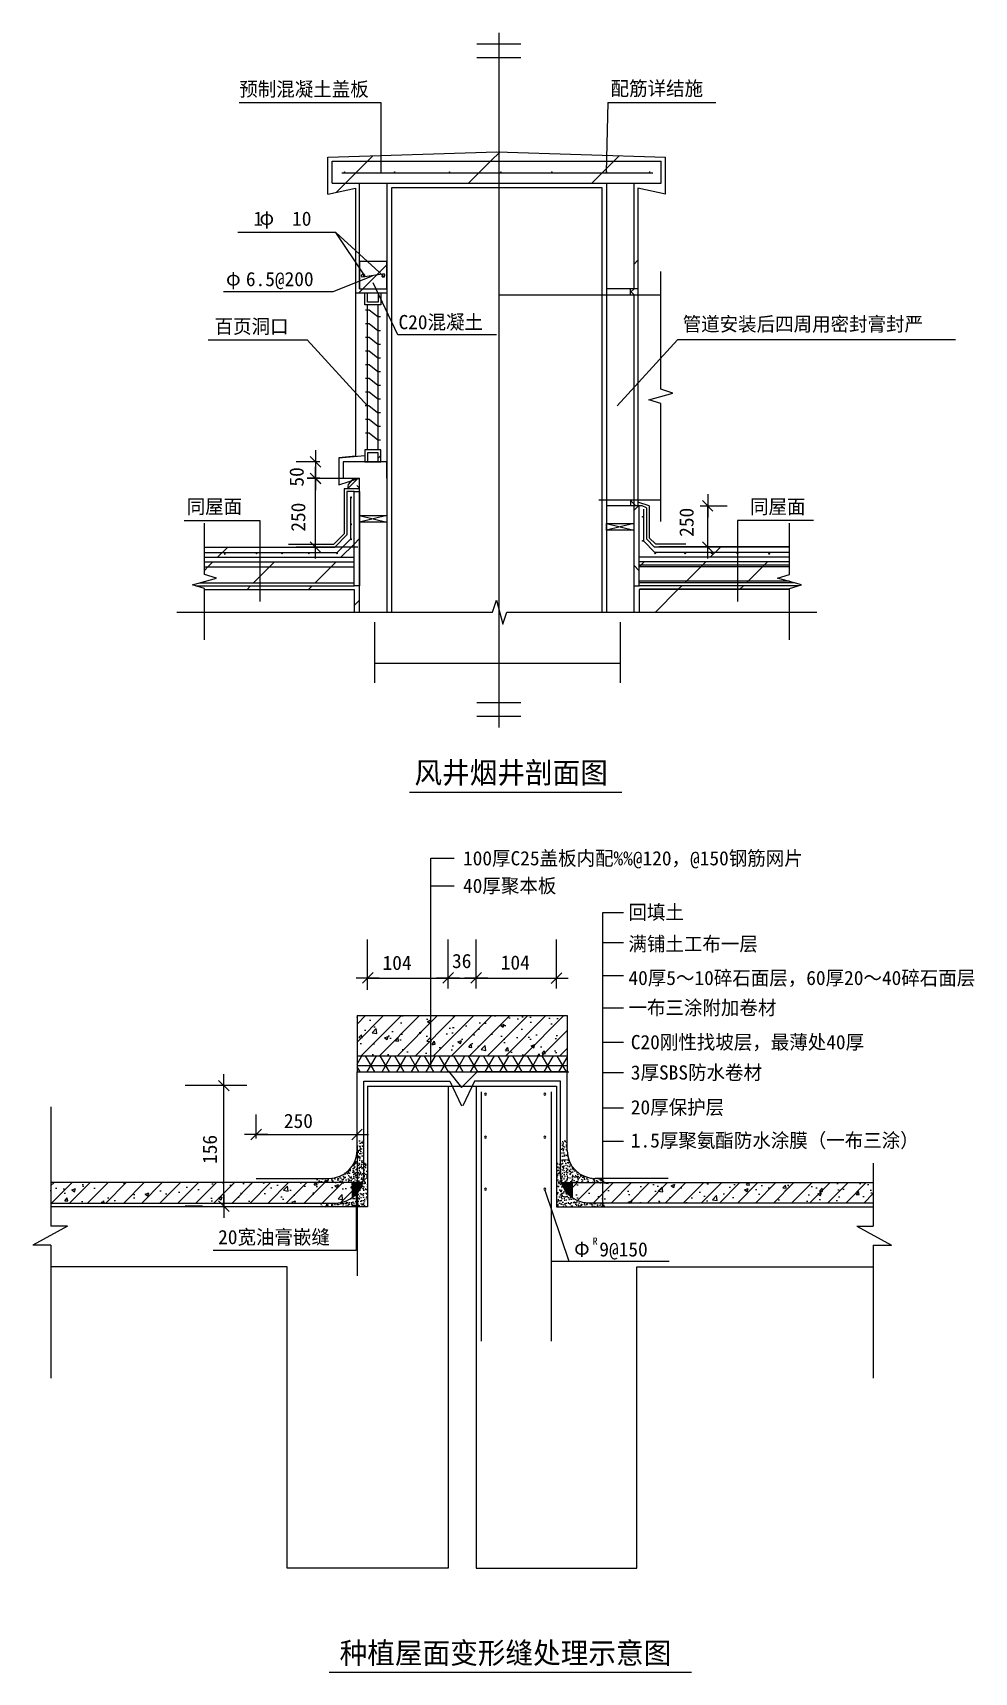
# Model space of a CAD drawing. Header units: metres. Extents: x 1344 to 13522, y 2052 to 23271.
import ezdxf

# ---------------------------------------------------------------- set-up
doc = ezdxf.new("R2010")
doc.units = ezdxf.units.M
for name, color, linetype in [('AXIS', 3, 'Continuous'), ('DOTE', 1, 'Continuous'), ('L', 4, 'Continuous'), ('OTHER', 7, 'Continuous'), ('PUB_DIM', 3, 'Continuous'), ('PUB_TEXT', 7, 'Continuous'), ('Q', 4, 'Continuous'), ('TEXT', 7, 'Continuous'), ('WINDOW', 4, 'Continuous')]:
    doc.layers.add(name, color=color, linetype=linetype)
pattern_1 = [(45, (0, 0), (-796.773, 796.773), [])]
pattern_2 = [(45, (0, 0), (-398.387, 398.387), [])]
pattern_3 = [(45, (0, 0), (-1593.55, 1593.55), [])]

# ---------------------------------------------------------------- blocks, each defined once
blk = doc.blocks.new('_DCHZH')
for p, q in [((-400, -200), (400, -200)), ((-400, -450), (400, -450))]:
    blk.add_line(p, q)
blk = doc.blocks.new('_DIMX')
blk.add_line((-150, 0), (150, 0))
at = {"color": 1}
blk.add_lwpolyline([(-69.43, -69.43), (68.16, 68.16)], dxfattribs=at)

msp = doc.modelspace()

# ---------------------------------------------------------------- hatches: boundary and pattern name
h = msp.add_hatch()
h.set_pattern_fill('AN33C', scale=354.9)
h.set_pattern_definition(pattern_1)
h.paths.add_polyline_path([(9527.45, 21659.46), (8766.45, 21684.82), (8764.81, 21607.98), (9474.57, 21607.98), (9474.57, 21324.06), (9119.32, 21324.06), (9119.32, 19956.86), (9172.55, 19956.86), (9172.55, 21259.26), (9527.45, 21182.1)])
h.paths.add_polyline_path([(8766.45, 21684.82), (7372.41, 21731.29), (7372.41, 21607.98), (8764.81, 21607.98)])
h.paths.add_polyline_path([(7372.41, 21731.29), (7344.99, 21732.2), (5847.12, 21683.49), (5847.12, 21607.98), (7372.41, 21607.98)])
h.paths.add_polyline_path([(5847.12, 21683.49), (5162.18, 21661.22), (5162.18, 21182.1), (5517.08, 21259.26), (5517.08, 20456.27), (5570.32, 20407.13), (5570.32, 21324.06), (5215.42, 21324.06), (5215.42, 21607.98), (5847.12, 21607.98)])
h.paths.add_polyline_path([(5570.32, 20060.23), (5517.08, 20039), (5517.08, 19903.62), (5925.22, 19903.62), (5925.22, 19956.86), (5570.32, 19956.86)])
h.paths.add_polyline_path([(5570.32, 20227.5), (5517.08, 20308.09), (5517.08, 20039), (5570.32, 20060.23)])
h.paths.add_polyline_path([(5570.32, 20407.13), (5517.08, 20456.27), (5517.08, 20308.09), (5570.32, 20227.5)])
h.paths.add_polyline_path([(5357.38, 17718.18), (5570.32, 17718.18), (5639.03, 17718.18), (5639.03, 17802.06), (5304.14, 17771.41), (5304.14, 17419.52), (5462.2, 17470.42), (5475.7, 17483.92), (5549.36, 17498.49), (5570.32, 17505.24), (5357.38, 17505.24)])
h = msp.add_hatch()
h.set_pattern_fill('AN33C', scale=354.9)
h.set_pattern_definition(pattern_1)
h.paths.add_polyline_path([(9474.57, 21324.06), (9474.57, 21607.98), (5215.42, 21607.98), (5215.42, 21324.06)])
h.paths.add_polyline_path([(7392.99, 21465.3, -1), (7403.64, 21465.3, -1)])
h.paths.add_polyline_path([(6728.95, 21465.3, -1), (6739.59, 21465.3, -1)])
h.paths.add_polyline_path([(8051.96, 21465.3, -1), (8062.6, 21465.3, -1)])
h.paths.add_polyline_path([(6019.15, 21465.3, -1), (6029.79, 21465.3, -1)])
h.paths.add_polyline_path([(8761.76, 21465.3, -1), (8772.4, 21465.3, -1)])
h.paths.add_polyline_path([(9329.69, 21465.3, -1), (9319.04, 21465.3, -1)])
h.paths.add_polyline_path([(5370.35, 21465.3, -1), (5381, 21465.3, -1)])
h = msp.add_hatch()
h.set_pattern_fill('ANSI31', scale=709.8)
h.paths.add_polyline_path([(5925.22, 21324.06), (5570.32, 21324.06), (5570.32, 20311.76), (5925.22, 20311.76)])
h = msp.add_hatch()
h.set_pattern_fill('ANSI31', scale=709.8)
h.paths.add_polyline_path([(9119.32, 21324.06), (8764.42, 21324.06), (8764.42, 19956.86), (9119.32, 19956.86)])
h.paths.add_polyline_path([(8764.42, 15773.31), (9119.32, 15773.31), (9119.32, 17148.36), (8764.42, 17148.36)])
h = msp.add_hatch()
h.set_pattern_fill('AN33C', scale=354.9)
h.set_pattern_definition(pattern_1)
h.paths.add_polyline_path([(5570.32, 19956.86), (5925.22, 19956.86), (5925.22, 20311.76), (5570.32, 20311.76)])
h = msp.add_hatch()
h.set_pattern_fill('ANSI37', scale=35.49)
h.paths.add_polyline_path([(9077.48, 19958.18), (9119.32, 19958.18), (9119.32, 19880.67), (9077.48, 19880.67)])
h.paths.add_polyline_path([(9119.32, 19958.18), (9172.55, 19958.18), (9172.55, 19880.67), (9119.32, 19880.67)])
h = msp.add_hatch()
h.set_pattern_fill('ANSI32', scale=177.45)
h.paths.add_polyline_path([(5639.03, 19749.88), (5848.17, 19749.88), (5848.17, 19903.62), (5812.68, 19903.62), (5812.68, 19785.37), (5674.52, 19785.37), (5674.52, 19903.62), (5639.03, 19903.62)])
h.paths.add_polyline_path([(5812.68, 17836.43), (5812.68, 17718.18), (5848.17, 17718.18), (5848.17, 17871.92), (5639.03, 17871.92), (5639.03, 17718.18), (5674.52, 17718.18), (5674.52, 17836.43)])
h = msp.add_hatch()
h.set_pattern_fill('ANSI31', scale=709.8)
h.paths.add_polyline_path([(5925.22, 17718.18), (5570.32, 17718.18), (5357.38, 17718.18), (5357.38, 17505.24), (5570.32, 17505.24), (5570.32, 17021.92), (5925.22, 17021.92)])
h.paths.add_polyline_path([(5925.22, 16935.69), (5570.32, 16935.69), (5570.32, 16113.25), (5570.32, 15773.31), (5925.22, 15773.31)])
h = msp.add_hatch()
h.set_pattern_fill('ANSI38', scale=35.49)
h.paths.add_polyline_path([(5475.7, 17483.92), (5448.51, 17456.74), (5422.92, 17423.16), (5419.72, 17400.78), (5421.88, 17368.4), (5570.32, 17368.4), (5570.32, 17502.63)])
h = msp.add_hatch()
h.set_pattern_fill('AN33C', scale=354.9)
h.set_pattern_definition(pattern_1)
h.paths.add_polyline_path([(5499.34, 16482.47), (5499.34, 17332.91), (5408.23, 17332.91), (5408.23, 16772.04), (5251.57, 16615.38), (3565.04, 16615.38), (3565.04, 16482.47)])
h = msp.add_hatch()
h.set_pattern_fill('ANSI38', scale=354.9)
h.paths.add_polyline_path([(5499.34, 16113.25), (5570.32, 16113.25), (5570.32, 17332.91), (5499.34, 17332.91)])
h = msp.add_hatch()
h.set_pattern_fill('ANSI37', scale=35.49)
h.paths.add_polyline_path([(9077.48, 17148.36), (9119.32, 17148.36), (9119.32, 17225.87), (9077.48, 17225.87)])
h.paths.add_polyline_path([(9119.32, 17148.36), (9172.55, 17148.36), (9172.55, 17225.87), (9119.32, 17225.87)])
h = msp.add_hatch()
h.set_pattern_fill('ANSI38', scale=354.9)
h.paths.add_polyline_path([(9190.3, 17148.36), (9119.32, 17148.36), (9119.32, 16113.25), (9190.3, 16113.25)])
h = msp.add_hatch()
h.set_pattern_fill('AN33C', scale=354.9)
h.set_pattern_definition(pattern_1)
h.paths.add_polyline_path([(11133.73, 16615.38), (9387.88, 16615.38), (9281.41, 16721.85), (9281.41, 17148.36), (9190.3, 17148.36), (9190.3, 16482.47), (11133.73, 16482.47)])
h.paths.add_polyline_path([(10134.4, 16534.09, -1), (10123.75, 16534.09, -1)])
h.paths.add_polyline_path([(10455.45, 16533.92, -1), (10466.09, 16533.92, -1)])
h.paths.add_polyline_path([(9788.87, 16533.99, -1), (9778.22, 16533.99, -1)])
h.paths.add_polyline_path([(10865.18, 16528.52, -1), (10875.83, 16528.52, -1)])
h.paths.add_polyline_path([(9399.33, 16534.09, -1), (9388.68, 16534.09, -1)])
h.paths.add_polyline_path([(9241.65, 16695.22, -1), (9231, 16695.22, -1)])
h.paths.add_polyline_path([(9231, 17007.31, 1), (9241.65, 17007.31, -1)])
h = msp.add_hatch()
h.set_pattern_fill('AN32C', scale=177.45)
h.set_pattern_definition(pattern_2)
h.paths.add_polyline_path([(3565.04, 16358.57), (3565.04, 16261.6), (3721.2, 16211.92), (3500.81, 16151.81), (5499.34, 16151.81), (5499.34, 16358.57)])
h = msp.add_hatch()
h.set_pattern_fill('AN33C', scale=177.45)
h.set_pattern_definition(pattern_2)
h.paths.add_polyline_path([(3565.04, 16423.39), (3565.04, 16358.57), (5499.34, 16358.57), (5499.34, 16423.39)])
h = msp.add_hatch()
h.set_pattern_fill('AN33C', scale=177.45)
h.set_pattern_definition(pattern_2)
h.paths.add_polyline_path([(11132, 16424), (11132, 16359.18), (9197.71, 16359.18), (9197.71, 16424)])
h = msp.add_hatch()
h.set_pattern_fill('AN32C', scale=177.45)
h.set_pattern_definition(pattern_2)
h.paths.add_polyline_path([(11132, 16359.18), (11132, 16262.21), (10975.84, 16212.53), (11196.24, 16152.42), (9197.71, 16152.42), (9197.71, 16359.18)])
h = msp.add_hatch()
h.set_pattern_fill('AN33C', scale=177.45)
h.set_pattern_definition(pattern_2)
h.paths.add_polyline_path([(5499.34, 16067.53), (5499.34, 15773.31), (5570.32, 15773.31), (5570.32, 16113.25), (5499.34, 16113.25), (3451.28, 16113.25), (3565.04, 16077.05), (3565.04, 16067.53)])
h = msp.add_hatch()
h.set_pattern_fill('AN31C', scale=709.8)
h.set_pattern_definition(pattern_3)
h.paths.add_polyline_path([(3565.04, 16067.53), (3565.04, 15773.31), (5499.34, 15773.31), (5499.34, 16067.53)])
h = msp.add_hatch()
h.set_pattern_fill('AN33C', scale=177.45)
h.set_pattern_definition(pattern_2)
h.paths.add_polyline_path([(9197.71, 16068.14), (9197.71, 15773.92), (9126.73, 15773.92), (9126.73, 16113.86), (9197.71, 16113.86), (11245.77, 16113.86), (11132, 16077.66), (11132, 16068.14)])
h = msp.add_hatch()
h.set_pattern_fill('AN31C', scale=709.8)
h.set_pattern_definition(pattern_3)
h.paths.add_polyline_path([(9197.71, 16068.14), (11132, 16068.14), (11132, 15773.92), (9197.71, 15773.92)])
h = msp.add_hatch()
h.set_pattern_fill('ANSI31', scale=52)
h.paths.add_polyline_path([(8257.22, 10550.18), (5538.58, 10550.18), (5538.58, 10030.18), (8257.22, 10030.18)])
h = msp.add_hatch()
h.set_pattern_fill('AR-CONC', scale=2.6)
h.paths.add_polyline_path([(8257.22, 10550.18), (5538.58, 10550.18), (5538.58, 10030.18), (8257.22, 10030.18)])
h = msp.add_hatch()
h.set_pattern_fill('NET3', scale=52)
h.paths.add_polyline_path([(5538.58, 10030.18), (5538.58, 9822.18), (8257.22, 9822.18), (8257.22, 10030.18)])
h = msp.add_hatch()
h.set_pattern_fill('AR-CONC', scale=2.6)
h.paths.add_polyline_path([(5625.83, 8937.87), (5538.58, 8937.87), (5538.58, 8805.68, -0.41), (5174.58, 8441.68), (5018.05, 8441.68), (5018.05, 8389.46), (5612.17, 8389.46, 0.07), (5625.83, 8488.24)])
h = msp.add_hatch()
h.set_pattern_fill('AR-CONC', scale=0.52)
h.paths.add_polyline_path([(5625.83, 8488.24), (5625.83, 8937.87), (5538.58, 8937.87), (5538.58, 8805.68, -0.41), (5174.58, 8441.68), (5018.05, 8441.68), (5018.05, 8389.46), (5612.17, 8389.46, 0.07)])
h = msp.add_hatch()
h.set_pattern_fill('AR-CONC', scale=0.52)
h.paths.add_polyline_path([(8169.97, 8488.24), (8169.97, 8937.87), (8257.22, 8937.87), (8257.22, 8805.68, 0.41), (8621.22, 8441.68), (8777.76, 8441.68), (8777.76, 8389.46), (8183.63, 8389.46, -0.07)])
h = msp.add_hatch()
h.set_pattern_fill('AR-CONC', scale=0.52)
h.paths.add_polyline_path([(5675.9, 8653.87), (5625.83, 8653.87), (5625.83, 8488.24, -0.41), (5261.83, 8124.24), (5053.44, 8124.24), (5053.44, 8077.46), (5675.9, 8077.46)])
h = msp.add_hatch()
h.set_pattern_fill('AR-CONC', scale=0.52)
h.paths.add_polyline_path([(8119.9, 8653.87), (8169.97, 8653.87), (8169.97, 8488.24, 0.41), (8533.97, 8124.24), (8742.37, 8124.24), (8742.37, 8077.46), (8119.9, 8077.46)])
h = msp.add_hatch()
h.set_pattern_fill('ANSI31', scale=52)
h.paths.add_polyline_path([(5474.26, 8389.46), (1578.34, 8389.46), (1578.34, 8124.24), (5261.83, 8124.24, 0.16), (5474.26, 8192.65)])
h = msp.add_hatch()
h.set_pattern_fill('AR-CONC', scale=2.6)
h.paths.add_polyline_path([(5474.26, 8389.46), (1578.34, 8389.46), (1578.34, 8124.24), (5261.83, 8124.24, 0.16), (5474.26, 8192.65)])
h = msp.add_hatch()
h.set_pattern_fill('SOLID')
h.paths.add_polyline_path([(5474.26, 8389.46), (5474.26, 8192.65, 0.17), (5612.17, 8389.46)])
h = msp.add_hatch()
h.set_pattern_fill('SOLID')
h.paths.add_polyline_path([(8183.63, 8389.46), (8321.55, 8389.46), (8321.55, 8192.65, -0.17)])
h = msp.add_hatch()
h.set_pattern_fill('AR-CONC', scale=2.6)
h.paths.add_polyline_path([(8321.55, 8389.46), (12217.46, 8389.46), (12217.46, 8124.24), (8533.97, 8124.24, -0.16), (8321.55, 8192.65)])
h = msp.add_hatch()
h.set_pattern_fill('ANSI31', scale=52)
h.paths.add_polyline_path([(8321.55, 8389.46), (12217.46, 8389.46), (12217.46, 8124.24), (8533.97, 8124.24, -0.16), (8321.55, 8192.65)])

# ---------------------------------------------------------------- linework, layer by layer
for p, q in [((5847.12, 22369.36), (5847.12, 21456.83)), ((8781.08, 22369.36), (8761.76, 21465.3)), ((5162.18, 21661.22), (7344.99, 21732.2)), ((5162.18, 21182.1), (5162.18, 21661.22)), ((7344.99, 21732.2), (9527.45, 21659.46)), ((9527.45, 21182.1), (9527.45, 21659.46)), ((5215.42, 21324.06), (5215.42, 21607.98)), ((5215.42, 21607.98), (9474.57, 21607.98)), ((5340.46, 21456.83), (9365.14, 21456.83)), ((9474.57, 21324.06), (9474.57, 21607.98)), ((5162.18, 21182.1), (5517.08, 21259.26)), ((5215.42, 21324.06), (9474.57, 21324.06)), ((5517.08, 21259.26), (5517.08, 19903.62)), ((5570.32, 19956.86), (5570.32, 21324.06)), ((5925.22, 21324.06), (5925.22, 15773.31)), ((8764.42, 21324.06), (8764.42, 15773.31)), ((9119.32, 21324.06), (9119.32, 19956.86)), ((9527.45, 21182.1), (9172.55, 21259.26)), ((9172.55, 21259.26), (9172.55, 17148.36)), ((5266.24, 20687.84), (3998.33, 20687.84)), ((5629.19, 20138.37), (5266.24, 20687.84)), ((5877.31, 20123.72), (5266.24, 20687.84)), ((5228.13, 19923.73), (5738.82, 20127.45)), ((6064.52, 19362.48), (5749.12, 20036.88)), ((9172.55, 19956.86), (8764.42, 19956.86)), ((9077.48, 19880.67), (9077.48, 19958.18)), ((3811.89, 19923.73), (5228.13, 19923.73)), ((5517.08, 19903.62), (5925.22, 19903.62)), ((5674.52, 17871.92), (5674.52, 19749.88)), ((5812.68, 17871.92), (5812.68, 19749.88)), ((7372.41, 19880.67), (9467.84, 19880.67)), ((9119.32, 19880.67), (9119.32, 15773.31)), ((7342.44, 19362.48), (6064.52, 19362.48)), ((5304.14, 17771.41), (5639.03, 17802.06)), ((5570.32, 15773.31), (5570.32, 17505.24)), ((5570.32, 17368.4), (5372.74, 17368.4)), ((5372.74, 17368.4), (5372.74, 16786.74)), ((5499.34, 17332.91), (5408.23, 17332.91)), ((5408.23, 17332.91), (5408.23, 16772.04)), ((5452.24, 17264.87), (5452.24, 16715.68)), ((8664.66, 17225.87), (9467.84, 17225.87)), ((9077.48, 17225.87), (9077.48, 17148.36)), ((9316.9, 17148.36), (9172.55, 17197.66)), ((5925.22, 17021.92), (5570.32, 16935.69)), ((5570.32, 17021.92), (5925.22, 16935.69)), ((9119.97, 17148.36), (8764.42, 17148.36)), ((9225.22, 17148.36), (9190.3, 17148.36)), ((9281.41, 17121.41), (9225.22, 17148.36)), ((9244.13, 17107.56), (9244.13, 16695.61)), ((9281.41, 17121.41), (9281.41, 16721.85)), ((9316.9, 17148.36), (9316.9, 16736.55)), ((4283.01, 16958.6), (4283.01, 15910.04)), ((5236.87, 16650.87), (5372.74, 16786.74)), ((5251.57, 16615.38), (5408.23, 16772.04)), ((9119.32, 16920.4), (8764.42, 16834.17)), ((8764.42, 16920.4), (9119.32, 16834.17)), ((10461.8, 16958.6), (10461.8, 15910.04)), ((3565.04, 16615.38), (5251.57, 16615.38)), ((4650.42, 16650.87), (5236.87, 16650.87)), ((5280.97, 16544.4), (5452.24, 16715.68)), ((9393.12, 16544.4), (9245.41, 16695.61)), ((9387.88, 16615.38), (9281.41, 16721.85)), ((9402.58, 16650.87), (9316.9, 16736.55)), ((11133.73, 16615.38), (9387.88, 16615.38)), ((9791.33, 16650.87), (9402.58, 16650.87)), ((11132, 16615.99), (9445.48, 16615.99)), ((3565.04, 16544.4), (5280.97, 16544.4)), ((3565.04, 16482.47), (5499.34, 16482.47)), ((3565.04, 16423.39), (5499.34, 16423.39)), ((3565.04, 16358.57), (5499.34, 16358.57)), ((11133.73, 16482.47), (9190.3, 16482.47)), ((11133.73, 16423.39), (9190.3, 16423.39)), ((11133.73, 16379.09), (9190.3, 16379.09)), ((11132, 16483.08), (9197.71, 16483.08)), ((11132, 16424), (9197.71, 16424)), ((11132, 16359.18), (9197.71, 16359.18)), ((11132, 16545.01), (9392.51, 16545.01)), ((11132.61, 16544.4), (9393.12, 16544.4)), ((3500.81, 16151.81), (5499.34, 16151.81)), ((11133.73, 16172.33), (9190.3, 16172.33)), ((11196.24, 16152.42), (9197.71, 16152.42)), ((3451.28, 16113.25), (5499.34, 16113.25)), ((3565.04, 16067.53), (5499.34, 16067.53)), ((5499.34, 16067.53), (5499.34, 15773.31)), ((11247.5, 16113.25), (9190.3, 16113.25)), ((11133.73, 16067.53), (9190.3, 16067.53)), ((9190.3, 16067.53), (9190.3, 15773.31)), ((11247.5, 16113.25), (9197.71, 16113.86)), ((11132, 16068.14), (9197.71, 16068.14)), ((6491.33, 9914.85), (6491.33, 12589.36)), ((6491.33, 12589.36), (6796.19, 12589.36)), ((6491.33, 12228.95), (6796.19, 12228.95)), ((8717.35, 8075.84), (8717.35, 11885.79)), ((8717.35, 11885.79), (8984.43, 11885.79)), ((5675.9, 10884.63), (5675.9, 11537.01)), ((6715.9, 11179.24), (6715.9, 11537.01)), ((6715.9, 10899.35), (6715.9, 11537.01)), ((7079.9, 10899.35), (7079.9, 11537.01)), ((7079.9, 10899.35), (7079.9, 11537.01)), ((8119.9, 10899.35), (8119.9, 11537.01)), ((8717.35, 11495.23), (8984.43, 11495.23)), ((5676.9, 11037.01), (6714.9, 11037.01)), ((6715.9, 11037.01), (7819.79, 11037.01)), ((6716.9, 11037.01), (7078.9, 11037.01)), ((7080.9, 11037.01), (8118.9, 11037.01)), ((8717.35, 11070.47), (8984.43, 11070.47)), ((8717.35, 10650.53), (8984.43, 10650.53)), ((5538.58, 10550.18), (8257.22, 10550.18)), ((5538.58, 10550.18), (5538.58, 10030.18)), ((8257.22, 10550.18), (8257.22, 10030.18)), ((8717.35, 10205.14), (8984.43, 10205.14)), ((5538.58, 10030.18), (8257.22, 10030.18)), ((5538.58, 10030.18), (5538.58, 9822.18)), ((8257.22, 10030.18), (8257.22, 9822.18)), ((5538.58, 9822.18), (8257.22, 9822.18)), ((5538.58, 8805.68), (5538.58, 9822.18)), ((5538.58, 9822.18), (6726.09, 9822.18)), ((6719.59, 9830.55), (6891.76, 9619.56)), ((6891.76, 9619.56), (7102.91, 9830.55)), ((7099.66, 9822.18), (8280.49, 9822.18)), ((8257.22, 9822.18), (7099.66, 9822.18)), ((8257.22, 8805.68), (8257.22, 9822.18)), ((8717.35, 9814.72), (8984.43, 9814.72)), ((4111.29, 9644.55), (3315.82, 9644.55)), ((3815.82, 8085.55), (3815.82, 9643.55)), ((6715.9, 9637.46), (7079.9, 9637.46)), ((8717.35, 9356.77), (8984.43, 9356.77)), ((4233.78, 8961.68), (4233.78, 9271.63)), ((5538.58, 8961.68), (5538.58, 9271.63)), ((4234.3, 9011.63), (5538.06, 9011.63)), ((8717.35, 8927.33), (8984.43, 8927.33)), ((5538.58, 8866.6), (5538.58, 7182.89)), ((4233.78, 8441.68), (5174.58, 8441.68)), ((5474.26, 8389.46), (5474.26, 8192.65)), ((5529.22, 8324.83), (5529.22, 7510.09)), ((7969.63, 8292.46), (8280.48, 7370.57)), ((8321.55, 8389.46), (8321.55, 8192.65)), ((9562.03, 8441.68), (8621.22, 8441.68)), ((3541.44, 8084.55), (3315.82, 8084.55)), ((5529.22, 7510.09), (3678.8, 7510.09)), ((8049.84, 7370.57), (9576.54, 7370.57))]:
    msp.add_line(p, q)
for points in [[(5370.35, 21465.3, 1), (5381, 21465.3, 1)], [(6019.15, 21465.3, 1), (6029.79, 21465.3, 1)], [(6728.95, 21465.3, 1), (6739.59, 21465.3, 1)], [(7392.99, 21465.3, 1), (7403.64, 21465.3, 1)], [(8051.96, 21465.3, 1), (8062.6, 21465.3, 1)], [(8761.76, 21465.3, 1), (8772.4, 21465.3, 1)], [(9319.04, 21465.3, 1), (9329.69, 21465.3, 1)], [(5620.57, 20128.07, 1.15), (5638.45, 20127.1, 1.21)], [(5858.89, 20126.93, 1.27), (5877.23, 20124.96, 0.67)], [(5456.01, 17255.88, 1), (5466.66, 17255.88, 1)], [(9241.65, 17007.31, -1), (9231, 17007.31, -1)], [(5456.01, 16909.48, 1), (5466.66, 16909.48, 1)], [(5456.01, 16715.28, 1), (5466.66, 16715.28, 1)], [(9241.65, 16695.22, -1), (9231, 16695.22, -1)], [(3821.83, 16528.52, 1), (3832.47, 16528.52, 1)], [(4231.56, 16533.92, 1), (4242.21, 16533.92, 1)], [(4563.25, 16534.09, 1), (4573.9, 16534.09, 1)], [(4908.79, 16533.99, 1), (4919.44, 16533.99, 1)], [(5274.76, 16534.09, 1), (5285.41, 16534.09, 1)], [(9399.33, 16534.09, -1), (9388.68, 16534.09, -1)], [(9788.87, 16533.99, -1), (9778.22, 16533.99, -1)], [(10134.4, 16534.09, -1), (10123.75, 16534.09, -1)], [(10466.09, 16533.92, -1), (10455.45, 16533.92, -1)], [(10875.83, 16528.52, -1), (10865.18, 16528.52, -1)], [(7188.9, 9533.62, 1), (7214.9, 9533.62, 1)], [(7955.33, 9533.62, 1), (7981.33, 9533.62, 1)], [(7188.9, 8977.67, 1), (7214.9, 8977.67, 1)], [(7955.33, 8977.67, 1), (7981.33, 8977.67, 1)], [(7188.9, 8302.6, 1), (7214.9, 8302.6, 1)], [(7955.33, 8302.6, 1), (7981.33, 8302.6, 1)]]:
    msp.add_lwpolyline(points, format="xyb", close=True)
for points in [[(5570.32, 19956.86), (5925.22, 19956.86), (5925.22, 20311.76), (5570.32, 20311.76)], [(5639.03, 19903.62), (5848.17, 19903.62), (5848.17, 19749.88), (5639.03, 19749.88)], [(5674.52, 19903.62), (5812.68, 19903.62), (5812.68, 19785.37), (5674.52, 19785.37)], [(5639.03, 17718.18), (5848.17, 17718.18), (5848.17, 17871.92), (5639.03, 17871.92)], [(5674.52, 17718.18), (5812.68, 17718.18), (5812.68, 17836.43), (5674.52, 17836.43)], [(5570.32, 16113.25), (5499.34, 16113.25), (5499.34, 17332.91), (5570.32, 17332.91)], [(5570.32, 17021.92), (5925.22, 17021.92), (5925.22, 16935.69), (5570.32, 16935.69)], [(9119.32, 16113.25), (9190.3, 16113.25), (9190.3, 17148.36), (9119.32, 17148.36)], [(8764.42, 16920.4), (9119.32, 16920.4), (9119.32, 16834.17), (8764.42, 16834.17)]]:
    msp.add_lwpolyline(points, close=True)
for points in [[(5517.08, 19956.86), (5517.08, 17790.9), (5304.14, 17771.41), (5304.14, 17419.52), (5570.32, 17505.24)], [(5868.55, 20106.59), (5895.34, 20112.32), (5897, 20132.04), (5891.73, 20146.54), (5868.64, 20147.2), (5868.64, 20147.2), (5609, 20107.7), (5596.86, 20123.46), (5603.45, 20146.54), (5603.45, 20146.54), (5630.5, 20148.52), (5632.44, 20149.62)], [(5842.66, 19592.7), (5807.36, 19592.7), (5693.31, 19682.28), (5647.15, 19682.28)], [(5842.66, 19415.62), (5807.36, 19415.62), (5693.31, 19505.21), (5647.15, 19505.21)], [(5842.66, 19238.55), (5807.36, 19238.55), (5693.31, 19328.13), (5647.15, 19328.13)], [(5842.66, 19061.48), (5807.36, 19061.48), (5693.31, 19151.06), (5647.15, 19151.06)], [(5842.66, 18884.4), (5807.36, 18884.4), (5693.31, 18973.99), (5647.15, 18973.99)], [(5842.66, 18707.33), (5807.36, 18707.33), (5693.31, 18796.91), (5647.15, 18796.91)], [(5842.66, 18530.25), (5807.36, 18530.25), (5693.31, 18619.84), (5647.15, 18619.84)], [(5840.1, 18353.18), (5804.8, 18353.18), (5690.75, 18442.76), (5644.59, 18442.76)], [(5842.66, 18176.11), (5807.36, 18176.11), (5693.31, 18265.69), (5647.15, 18265.69)], [(5842.66, 17999.03), (5807.36, 17999.03), (5693.31, 18088.61), (5647.15, 18088.61)], [(5570.32, 17718.18), (5357.38, 17718.18), (5357.38, 17505.24), (5570.32, 17505.24)], [(5925.22, 17718.18), (5570.32, 17718.18)], [(5925.22, 17505.24), (5925.22, 17718.18)], [(5570.32, 17502.63), (5475.7, 17483.92), (5448.51, 17456.74), (5422.92, 17423.16), (5419.72, 17400.78), (5421.32, 17376.8), (5421.32, 17368.4)], [(7144.25, 9564.84), (7144.25, 6336.28)], [(8049.84, 9564.84), (8049.84, 6336.28)]]:
    msp.add_lwpolyline(points)
for points in [[(1578.34, 8124.24), (5261.83, 8124.24, 0.41), (5625.83, 8488.24), (5625.83, 9702.13), (6737.57, 9702.13), (6889.25, 9382.95)], [(12217.46, 8124.24), (8533.97, 8124.24, -0.41), (8169.97, 8488.24), (8169.97, 9702.13), (7058.23, 9702.13), (6906.55, 9382.95)]]:
    msp.add_lwpolyline(points, format="xyb")
for centre, start, end in [((5174.58, 8805.68), 270, 0), ((8621.22, 8805.68), 180, 270)]:
    msp.add_arc(centre, 364, start, end)
at = {"layer": 'AXIS'}
for p, q in [((5057.38, 17718.18), (4751.69, 17718.18)), ((5001.69, 17719.18), (5001.69, 17720.18)), ((5001.69, 17718.18), (5001.69, 17505.24)), ((5548.99, 17501.72), (4893.31, 17501.77)), ((5057.38, 17505.24), (4895.47, 17505.24)), ((5001.61, 16615.47), (5001.69, 17501.76)), ((5001.69, 17504.24), (5001.69, 17503.24)), ((5001.69, 17502.76), (5001.69, 17503.76)), ((9976.08, 17148.37), (10325.24, 17148.37)), ((10075.24, 17149.37), (10075.24, 17150.37)), ((10075.24, 16615.98), (10075.24, 17148.37)), ((5548.92, 16615.42), (4751.61, 16615.49)), ((5001.61, 16614.47), (5001.61, 16613.47)), ((9976.08, 16615.98), (10325.24, 16615.98)), ((10075.24, 16614.98), (10075.24, 16613.98))]:
    msp.add_line(p, q, dxfattribs=at)
at = {"layer": 'DOTE'}
msp.add_line((7372.41, 23271.27), (7372.41, 14281.03), dxfattribs=at)
at = {"layer": 'L'}
for p, q in [((5675.9, 9637.46), (6715.9, 9637.46)), ((5675.9, 9637.46), (5675.9, 8077.46)), ((6715.9, 9637.46), (6715.9, 8077.46)), ((7079.9, 9637.46), (8119.9, 9637.46)), ((7079.9, 9637.46), (7079.9, 8077.46)), ((8119.9, 9637.46), (8119.9, 8077.46)), ((1578.34, 9367.83), (1578.34, 7826.89)), ((12217.46, 8641.65), (12217.46, 7826.89)), ((5612.17, 8389.46), (1578.34, 8389.46)), ((8183.63, 8389.46), (12217.46, 8389.46)), ((5675.9, 8077.46), (1578.34, 8077.46)), ((6715.9, 8077.46), (6715.9, 3397.46)), ((7079.9, 8077.46), (7079.9, 3397.46)), ((8119.9, 8077.46), (12217.46, 8077.46)), ((1792.34, 7826.89), (1344.09, 7580.53)), ((1792.34, 7826.89), (1578.34, 7826.89)), ((12003.46, 7826.89), (12451.71, 7580.53)), ((12003.46, 7826.89), (12217.46, 7826.89)), ((1578.34, 7580.53), (1344.09, 7580.53)), ((1578.34, 7580.53), (1578.34, 5857.65)), ((12217.46, 7580.53), (12217.46, 5857.65)), ((12217.46, 7580.53), (12451.71, 7580.53)), ((4635.9, 7297.46), (1578.34, 7297.46)), ((4635.9, 3397.46), (4635.9, 7297.46)), ((9159.9, 7297.46), (12217.46, 7297.46)), ((9159.9, 3397.46), (9159.9, 7297.46)), ((6715.9, 3397.46), (4635.9, 3397.46)), ((7079.9, 3397.46), (9159.9, 3397.46))]:
    msp.add_line(p, q, dxfattribs=at)
at = {"layer": 'OTHER'}
for p, q in [((9467.84, 18656.86), (9467.84, 20181.62)), ((9311.68, 18521.99), (9623.99, 18607.17)), ((9467.84, 18472.31), (9311.68, 18521.99)), ((9623.99, 18607.17), (9467.84, 18656.86)), ((9467.84, 16947.54), (9467.84, 18472.31)), ((3565.04, 16261.6), (3565.04, 16923.45)), ((11133.73, 16261.6), (11133.73, 16923.45)), ((3408.89, 16126.74), (3721.2, 16211.92)), ((3565.04, 16077.05), (3408.89, 16126.74)), ((3721.2, 16211.92), (3565.04, 16261.6)), ((10977.58, 16211.92), (11133.73, 16261.6)), ((11289.89, 16126.74), (10977.58, 16211.92)), ((11133.73, 16077.05), (11289.89, 16126.74)), ((3565.04, 15415.21), (3565.04, 16077.05)), ((7291.74, 15773.31), (7341.42, 15929.47)), ((7341.42, 15929.47), (7426.6, 15617.16)), ((11133.73, 15415.21), (11133.73, 16077.05)), ((3206.79, 15773.31), (7291.74, 15773.31)), ((7426.6, 15617.16), (7476.29, 15773.31)), ((7476.29, 15773.31), (11486.97, 15773.31))]:
    msp.add_line(p, q, dxfattribs=at)
at = {"layer": 'PUB_DIM'}
for p, q in [((5764.69, 15642.17), (5764.69, 14858.93)), ((8942.4, 15642.17), (8942.4, 14858.93)), ((8942.4, 15108.93), (5764.69, 15108.93))]:
    msp.add_line(p, q, dxfattribs=at)
at = {"layer": 'PUB_TEXT'}
for p, q in [((4015.16, 22369.36), (5847.12, 22369.36)), ((8781.08, 22369.36), (10178.45, 22369.36)), ((3614.04, 19296.97), (4893.66, 19296.97)), ((5674.52, 18442.76), (4893.66, 19296.97)), ((8903.23, 18442.76), (9684.08, 19296.97)), ((13282.29, 19296.97), (9684.08, 19296.97)), ((3300.89, 16958.6), (4283.01, 16958.6)), ((11443.92, 16958.6), (10461.8, 16958.6))]:
    msp.add_line(p, q, dxfattribs=at)
at = {"layer": 'TEXT'}
for p, q in [((6218.06, 13442.21), (8962.84, 13442.21)), ((5177.18, 2052), (9864.91, 2052))]:
    msp.add_line(p, q, dxfattribs=at)
at = {"layer": 'WINDOW'}
for p, q in [((8711.55, 21262.94), (5984.06, 21262.94)), ((5984.06, 21262.94), (5984.06, 15773.31)), ((8711.55, 15773.31), (8711.55, 21262.94))]:
    msp.add_line(p, q, dxfattribs=at)

# ---------------------------------------------------------------- block references
for p, rotation in [((5675.9, 11037.01), 180), ((6715.9, 11037.01), 180), ((7079.9, 11037.01), 180), ((3815.82, 9644.55), 90), ((4233.78, 9011.63), 180), ((3815.82, 8084.55), 270)]:
    msp.add_blockref('_DIMX', p, dxfattribs=dict(rotation=rotation))
for p in [(8119.9, 11037.01), (5538.58, 9011.63)]:
    msp.add_blockref('_DIMX', p)
at = {"layer": 'AXIS'}
for p, rotation in [((5001.69, 17718.18), 270), ((5001.69, 17501.76), 270), ((5001.69, 17505.24), 90), ((10075.24, 17148.37), 270), ((5001.61, 16615.47), 90), ((10075.24, 16615.98), 90)]:
    msp.add_blockref('_DIMX', p, dxfattribs=dict(at, rotation=rotation))
at = {"layer": 'PUB_DIM', "xscale": 0.71, "yscale": 0.71, "zscale": 0.71}
msp.add_blockref('_DCHZH', (7372.41, 23271.27), dxfattribs=at)
at = {"layer": 'PUB_DIM', "xscale": 0.71, "yscale": 0.71, "zscale": 0.71, "rotation": 180}
msp.add_blockref('_DCHZH', (7372.41, 14281.03), dxfattribs=at)

# ---------------------------------------------------------------- texts
for s, p in [('50', (4848.47, 17397.76)), ('250', (4869.24, 16814.27)), ('250', (9892.64, 16747.74)), ('156', (3725.43, 8630.84))]:
    msp.add_text(s, height=184, rotation=90).set_placement(p)
msp.add_text('250', height=184).set_placement((4592.43, 9095.71))
at = {"layer": 'PUB_TEXT'}
for s, height, p in [('预制混凝土盖板', 184, (4015.13, 22449.85)), ('配筋详结施', 184, (8818.83, 22458.99)), ('1   10', 184, (4197.44, 20773.85)), ('6.5@200', 184, (4100.81, 19991.65)), ('百页洞口', 184, (3696.09, 19379.5)), ('C20混凝土', 184, (6075.01, 19434.7)), ('管道安装后四周用密封膏封严', 184, (9751.11, 19409.38)), ('同屋面', 184, (3334.36, 17048.03)), ('同屋面', 184, (10622.32, 17046.7)), ('100厚C25盖板内配%%@120，@150钢筋网片', 184, (6909.53, 12495.26)), ('40厚聚本板', 184, (6909.53, 12138.79)), ('回填土', 184, (9049.58, 11796.85)), ('满铺土工布一层', 184, (9049.58, 11387.55)), ('104', 184, (5868.83, 11141.81)), ('36', 184, (6767.57, 11165.62)), ('104', 184, (7397.74, 11145.61)), ('40厚5～10碎石面层，60厚20～40碎石面层', 184, (9049.58, 10946.66)), ('一布三涂附加卷材', 184, (9049.58, 10561.21)), ('C20刚性找坡层，最薄处40厚', 184, (9080.26, 10115.55)), ('3厚SBS防水卷材', 184, (9080.26, 9722.37)), ('20厚保护层', 184, (9080.26, 9272.45)), ('1.5厚聚氨酯防水涂膜（一布三涂）', 184, (9080.26, 8843.34)), ('20宽油膏嵌缝', 184, (3741.38, 7592.07)), ('R', 92, (8587.41, 7586)), ('Φ 9@150', 184, (8346.81, 7432.87))]:
    msp.add_text(s, height=height, dxfattribs=at).set_placement(p)
at = {"layer": 'Q'}
for p in [(4276.12, 20786.19), (3843.27, 20000.73)]:
    msp.add_text('φ', height=184, dxfattribs=at).set_placement(p)
at = {"layer": 'TEXT'}
for s, p in [('风井烟井剖面图', (6280.76, 13557.34)), ('种植屋面变形缝处理示意图', (5313.76, 2163.34))]:
    msp.add_text(s, height=275, dxfattribs=at).set_placement(p)

doc.saveas('drawing.dxf')
